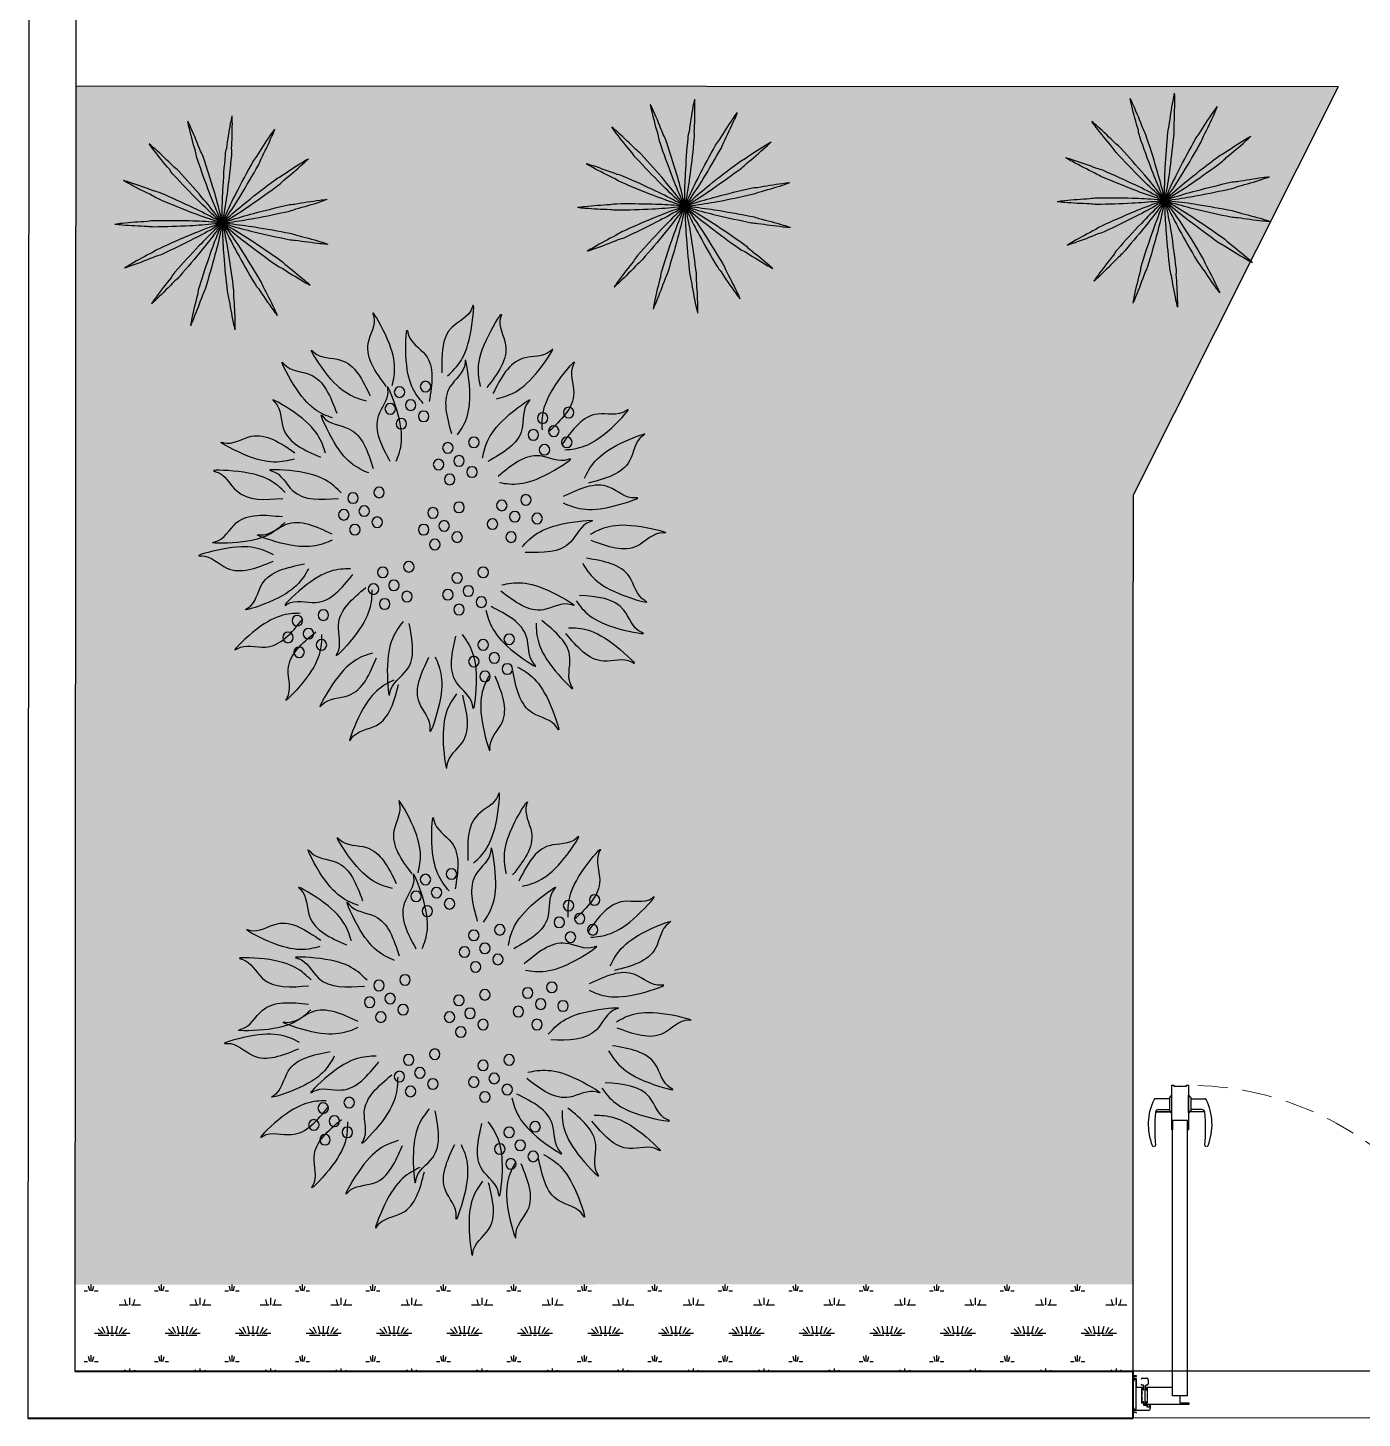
# Model space of a CAD drawing. Header units: centimetres. Extents: x -48696 to 156237, y -5617 to 29024.
# Drawn here: x -13903.3 to -13619.2, y 13969.9 to 14265.9 of the extents above; entities that cross this region are included whole.
import ezdxf

# ---------------------------------------------------------------- set-up
doc = ezdxf.new("R2010")
doc.units = ezdxf.units.CM
doc.linetypes.add('HIDDEN', pattern=[9.525, 6.35, -3.175])
for name, color, linetype, lineweight in [('Hachura', 1, 'Continuous', 9), ('Parede Corte', 4, 'Continuous', 40), ('Portas - Janelas', 2, 'Continuous', 20), ('Projeção Portas', 55, 'HIDDEN', 5)]:
    doc.layers.add(name, color=color, linetype=linetype, lineweight=lineweight)
for name, color, linetype in [('MOLHO', 114, 'Continuous'), ('paisajismo', 7, 'Continuous'), ('PN010', 1, 'Continuous')]:
    doc.layers.add(name, color=color, linetype=linetype)
pattern_1 = [(360, (2776.694, 2662.583), (15, 15), [2.25, -0.45, 0.6, -0.45, 2.25, -9]), (360, (2775.944, 2663.033), (15, 15), [1.5, -1.125, 2.25, -1.125, 1.5, -7.5]), (360, (2781.194, 2669.033), (15, 15), [1.875, -0.75, 1.875, -10.5]), (360, (2773.694, 2672.033), (15, 15), [0.75, -1.5, 0.75, -12]), (90, (2775.194, 2672.033), (-15, 15), [1.35, -13.65]), (90, (2779.694, 2663.033), (-15, 15), [1.5, -13.5]), (90, (2783.444, 2669.033), (-15, 15), [1.5, -13.5]), (45, (2781.644, 2662.883), (5e-15, 15), [1.5, -19.713203]), (135, (2777.744, 2662.883), (-15, 5e-15), [1.5, -19.713203]), (63.43495, (2781.194, 2662.958), (8e-10, 15), [1.5, -32.04102]), (75.963757, (2780.4442, 2663.033), (5e-10, 15), [1.5, -60.346584]), (75.963757, (2784.1942, 2669.033), (5e-10, 15), [1.2, -60.646584]), (75.963757, (2775.4942, 2672.033), (5e-10, 15), [1.05, -60.796584]), (104.036243, (2778.9442, 2663.033), (-5e-10, 15), [1.5, -60.346584]), (104.036243, (2782.6942, 2669.033), (-5e-10, 15), [1.2, -60.646584]), (104.036243, (2774.8942, 2672.033), (-5e-10, 15), [1.05, -60.796584]), (116.56505, (2778.194, 2662.958), (-6e-09, 15), [1.5, -32.041002])]

# ---------------------------------------------------------------- blocks, each defined once
blk = doc.blocks.new('A$C375069E9')
at = {"layer": 'paisajismo', "color": 221}
for centre in [(1.2952, 2.0596), (1.4357, 2.0295), (1.3755, 1.9593), (1.4859, 1.9393), (0.5225, 1.9192), (0.663, 1.8891), (1.3053, 1.8991), (1.4257, 1.859), (0.6028, 1.8189), (0.7132, 1.7988), (0.5326, 1.7587), (0.653, 1.7186), (1.0343, 1.7587), (1.1748, 1.7286), (1.1146, 1.6584), (1.225, 1.6384), (1.0443, 1.5983), (1.1648, 1.5581), (1.5461, 1.4879), (0.7533, 1.4478), (0.8838, 1.4177), (1.1146, 1.4077), (1.6866, 1.4578), (0.6931, 1.3475), (0.8136, 1.3575), (1.2551, 1.3776), (1.5561, 1.3275), (1.6264, 1.3876), (1.7367, 1.3676), (0.934, 1.3174), (1.1949, 1.3074), (1.3053, 1.2873), (1.6765, 1.2873), (0.8336, 1.2472), (1.1246, 1.2472), (1.245, 1.2071), (0.9841, 1.0567), (1.1246, 1.0266), (1.3855, 1.0868), (1.526, 1.0567), (1.0644, 0.9564), (1.4658, 0.9865), (1.5762, 0.9664), (0.9942, 0.8962), (1.1748, 0.9363), (1.3956, 0.9263), (1.516, 0.8862), (1.1146, 0.8561), (1.8471, 0.826), (1.9274, 0.7257), (1.9876, 0.7959), (0.8437, 0.6956), (0.9841, 0.6655), (1.8572, 0.6655), (2.0378, 0.7056), (0.9239, 0.5953), (1.0343, 0.5753), (1.9776, 0.6254), (0.8537, 0.5351), (0.9741, 0.495)]:
    blk.add_circle(centre, 0.0284, dxfattribs=at)
at = {"layer": 'paisajismo', "color": 124}
for points in [[(0.9985, 2.0604), (0.956, 2.334), (0.8875, 2.4403), (0.8893, 2.4353), (0.863, 2.2845), (0.9648, 2.0544)], [(1.1759, 2.1183), (1.0489, 2.3643), (1.0415, 2.4905), (1.0431, 2.4855), (1.1532, 2.3792), (1.2067, 2.1333)], [(1.4751, 2.0653), (1.5119, 2.3397), (1.5782, 2.4473), (1.5766, 2.4423), (1.6059, 2.2921), (1.5088, 2.0599)], [(1.3076, 1.9687), (1.4009, 2.2293), (1.3914, 2.3554), (1.3905, 2.3502), (1.2955, 2.2302), (1.2751, 1.9794)], [(0.9116, 1.9938), (0.6826, 2.1493), (0.6159, 2.2567), (0.6197, 2.253), (0.7671, 2.2122), (0.9315, 2.0216)], [(1.6139, 1.9815), (1.8397, 2.1416), (1.9041, 2.2504), (1.9004, 2.2466), (1.7538, 2.2027), (1.5934, 2.0088)], [(0.6643, 1.8258), (0.579, 2.0892), (0.4946, 2.1832), (0.497, 2.1786), (0.4951, 2.0256), (0.6321, 1.8145)], [(1.1222, 1.799), (1.0585, 2.0684), (1.082, 2.1926), (1.0822, 2.1874), (1.1633, 2.0576), (1.1556, 1.806)], [(1.7977, 1.8901), (2.0078, 2.0704), (2.062, 2.1846), (2.0586, 2.1805), (1.9167, 2.1233), (1.7748, 1.9155)], [(1.453, 1.6567), (1.4506, 1.9336), (1.501, 2.0494), (1.5001, 2.0443), (1.5504, 1.8997), (1.4871, 1.6561)], [(0.5428, 1.7185), (0.292, 1.8357), (0.2091, 1.9312), (0.2134, 1.9281), (0.3655, 1.9112), (0.558, 1.7491)], [(0.9876, 1.6746), (0.8413, 1.9097), (0.7366, 1.9806), (0.7402, 1.9767), (0.7751, 1.8277), (0.959, 1.6559)], [(1.8356, 1.6993), (2.0035, 1.9195), (2.1144, 1.9801), (2.1105, 1.9766), (2.0616, 1.8316), (1.8623, 1.6779)], [(1.6022, 1.5933), (1.8031, 1.7838), (1.8515, 1.9006), (1.8484, 1.8964), (1.7095, 1.8322), (1.5781, 1.6175)], [(0.4376, 1.5643), (0.2369, 1.7551), (0.1178, 1.7974), (0.1222, 1.7945), (0.1935, 1.6591), (0.4147, 1.5389)], [(2.005, 1.668), (2.2805, 1.6954), (2.3903, 1.7579), (2.3853, 1.7565), (2.2362, 1.791), (2.0008, 1.702)], [(0.8955, 1.5412), (0.6238, 1.5944), (0.5204, 1.6671), (0.5253, 1.6652), (0.677, 1.6854), (0.9029, 1.5745)], [(1.7511, 1.4865), (2.0022, 1.603), (2.1286, 1.6049), (2.1235, 1.6036), (2.0126, 1.4981), (1.7647, 1.4551)], [(2.053, 1.4877), (2.3056, 1.601), (2.432, 1.6014), (2.4269, 1.6001), (2.3147, 1.496), (2.0662, 1.4562)], [(0.5526, 1.432), (0.2762, 1.4153), (0.1579, 1.4597), (0.1631, 1.4591), (0.3049, 1.5167), (0.5514, 1.4662)], [(2.0549, 1.3255), (2.31, 1.2181), (2.4364, 1.2206), (2.4313, 1.2218), (2.3167, 1.3232), (2.0674, 1.3574)], [(0.4049, 1.2623), (0.1311, 1.3036), (0.0093, 1.27), (0.0145, 1.2702), (0.1505, 1.2), (0.4006, 1.2283)], [(0.7733, 1.1946), (0.5283, 1.3236), (0.4022, 1.3319), (0.4072, 1.3303), (0.5126, 1.2194), (0.7581, 1.164)], [(1.7999, 1.2306), (2.0763, 1.2148), (2.1945, 1.2595), (2.1893, 1.2589), (2.0474, 1.3161), (1.801, 1.2648)], [(2.1153, 1.1507), (2.3903, 1.1827), (2.511, 1.145), (2.5057, 1.1453), (2.3674, 1.0798), (2.1184, 1.1166)], [(0.4466, 1.1056), (0.2297, 0.9335), (0.1073, 0.902), (0.1119, 0.9045), (0.195, 1.033), (0.426, 1.1329)], [(1.7009, 1.0764), (1.9578, 0.9733), (2.0458, 0.8826), (2.0414, 0.8854), (1.8886, 0.8939), (1.6874, 1.045)], [(1.9278, 1.0757), (2.1387, 0.8964), (2.26, 0.8608), (2.2555, 0.8634), (2.1768, 0.9947), (1.9493, 1.1023)], [(0.8831, 0.9893), (0.6093, 0.9482), (0.5028, 0.8803), (0.5077, 0.882), (0.6584, 0.855), (0.8891, 0.9556)], [(1.5855, 0.9625), (1.6853, 0.7042), (1.7748, 0.6151), (1.7721, 0.6195), (1.7656, 0.7724), (1.6171, 0.9756)], [(0.4829, 0.9036), (0.2511, 0.7522), (0.1263, 0.7321), (0.1312, 0.7341), (0.2258, 0.8545), (0.465, 0.9326)], [(0.9691, 0.8518), (0.8125, 0.6235), (0.7048, 0.5574), (0.7084, 0.5612), (0.7501, 0.7084), (0.9415, 0.8719)], [(1.9718, 0.8357), (2.2288, 0.7326), (2.3168, 0.6419), (2.3123, 0.6447), (2.1595, 0.6532), (1.9583, 0.8043)], [(0.5244, 0.7579), (0.266, 0.6582), (0.1768, 0.5687), (0.1813, 0.5714), (0.3342, 0.5779), (0.5375, 0.7263)], [(0.6984, 0.7828), (0.5952, 0.5259), (0.5044, 0.438), (0.5072, 0.4424), (0.5158, 0.5952), (0.667, 0.7964)], [(1.4162, 0.7913), (1.5015, 0.5279), (1.4882, 0.4022), (1.4875, 0.4074), (1.3961, 0.5302), (1.3834, 0.7816)], [(1.098, 0.7216), (1.0223, 0.4552), (1.0402, 0.3301), (1.0407, 0.3354), (1.1275, 0.4614), (1.1311, 0.713)], [(1.8564, 0.7218), (1.9562, 0.4635), (2.0458, 0.3744), (2.043, 0.3788), (2.0365, 0.5317), (1.888, 0.7349)], [(1.2435, 0.6004), (1.2264, 0.3241), (1.2705, 0.2057), (1.2699, 0.2109), (1.3278, 0.3525), (1.2777, 0.5991)], [(1.5822, 0.6213), (1.7992, 0.4494), (1.8578, 0.3374), (1.8543, 0.3414), (1.7103, 0.3929), (1.5603, 0.595)], [(0.798, 0.5459), (0.6185, 0.335), (0.5829, 0.2138), (0.5855, 0.2183), (0.7168, 0.297), (0.8245, 0.5244)], [(0.9531, 0.4988), (0.985, 0.2238), (0.9472, 0.1031), (0.9476, 0.1084), (0.8822, 0.2468), (0.9191, 0.4957)], [(1.4662, 0.4752), (1.6566, 0.2742), (1.6987, 0.1551), (1.6959, 0.1595), (1.5606, 0.231), (1.4408, 0.4523)], [(1.1281, 0.4014), (1.1995, 0.1339), (1.1796, 0.009), (1.1792, 0.0143), (1.0944, 0.1417), (1.0948, 0.3934)]]:
    blk.add_spline(points, degree=3, dxfattribs=at)
blk = doc.blocks.new('MOLHO2')
for points in [[(-0.063, 0.4538, -0.04965), (-0.0626, 0.4993, -0.013329), (-0.0673, 0.6684, -0.009979), (-0.0663, 0.7192, -0.607526)], [(-0.0211, 0.4577, 0.04965), (-0.0297, 0.5023, 0.013329), (-0.0561, 0.6694, 0.009979), (-0.0663, 0.7192, 0.607526)], [(0.1271, 0.4402, -0.04965), (0.1458, 0.4816, -0.013329), (0.2104, 0.638, -0.009979), (0.232, 0.684, -0.607526)], [(0.1669, 0.4267, 0.04965), (0.1772, 0.4709, 0.013329), (0.2211, 0.6344, 0.009979), (0.232, 0.684, 0.607526)], [(-0.2054, 0.4096, 0.04965), (-0.2314, 0.4468, 0.013329), (-0.3235, 0.5888, 0.009979), (-0.3531, 0.6301, 0.607526)], [(-0.2421, 0.389, -0.04965), (-0.2603, 0.4306, -0.013329), (-0.3333, 0.5833, -0.009979), (-0.3531, 0.6301, -0.607526)], [(0.2951, 0.3505, -0.04965), (0.3291, 0.3806, -0.013329), (0.4517, 0.4973, -0.009979), (0.4901, 0.5305, -0.607526)], [(0.3261, 0.3219, 0.04965), (0.3534, 0.3582, 0.013329), (0.46, 0.4896, 0.009979), (0.4901, 0.5305, 0.607526)], [(-0.3542, 0.2906, 0.04965), (-0.3931, 0.314, 0.013329), (-0.535, 0.4063, 0.009979), (-0.5789, 0.432, 0.607526)], [(-0.3794, 0.2569, -0.04965), (-0.4129, 0.2875, -0.013329), (-0.5417, 0.3973, -0.009979), (-0.5789, 0.432, -0.607526)], [(0, 0, -0.009979), (-0.0296, 0.0413, -0.013329), (-0.1217, 0.1833, -0.009462), (-0.2421, 0.389, -0.009462)], [(0, 0, 0.009979), (-0.0198, 0.0468, 0.013329), (-0.0928, 0.1995, 0.009462), (-0.2054, 0.4096, 0.009462)], [(0, 0, -0.009979), (-0.0103, 0.0498, -0.013329), (-0.0366, 0.2169, -0.009462), (-0.063, 0.4538, -0.009462)], [(0, 0, 0.009979), (0.001, 0.0508, 0.013329), (-0.0037, 0.22, 0.009462), (-0.0211, 0.4577, 0.009462)], [(0, 0, -0.009979), (0.0109, 0.0497, -0.013329), (0.0548, 0.2131, -0.009462), (0.1271, 0.4402, -0.009462)], [(0, 0, 0.009979), (0.0216, 0.046, 0.013329), (0.0861, 0.2025, 0.009462), (0.1669, 0.4267, 0.009462)], [(0, 0, 0.009979), (-0.0371, 0.0347, 0.013329), (-0.1659, 0.1445, 0.009462), (-0.3542, 0.2906, 0.009462)], [(0, 0, -0.009979), (0.0301, 0.0409, -0.013329), (0.1367, 0.1724, -0.009462), (0.2951, 0.3505, -0.009462)], [(0, 0, 0.009979), (0.0384, 0.0333, 0.013329), (0.161, 0.1499, 0.009462), (0.3261, 0.3219, 0.009462)], [(0.4122, 0.2001, -0.04965), (0.4555, 0.2139, -0.013329), (0.6149, 0.2705, -0.009979), (0.6635, 0.2853, -0.607526)], [(0.4288, 0.1615, 0.04965), (0.4685, 0.1835, 0.013329), (0.6194, 0.2602, 0.009979), (0.6635, 0.2853, 0.607526)], [(0, 0, -0.009979), (-0.0439, 0.0257, -0.013329), (-0.1857, 0.118, -0.009462), (-0.3794, 0.2569, -0.009462)], [(0, 0, -0.009979), (0.0442, 0.0251, -0.013329), (0.195, 0.1019, -0.009462), (0.4122, 0.2001, -0.009462)], [(-0.4511, 0.0803, -0.04965), (-0.4942, 0.0947, -0.013329), (-0.6565, 0.1426, -0.009979), (-0.7045, 0.1592, -0.607526)], [(-0.4418, 0.1214, 0.04965), (-0.4869, 0.127, 0.013329), (-0.654, 0.1536, 0.009979), (-0.7045, 0.1592, 0.607526)], [(0, 0, 0.009979), (-0.048, 0.0166, 0.013329), (-0.2103, 0.0645, 0.009462), (-0.4418, 0.1214, 0.009462)], [(0, 0, 0.009979), (0.0486, 0.0148, 0.013329), (0.2081, 0.0715, 0.009462), (0.4288, 0.1615, 0.009462)], [(0, 0, -0.009979), (-0.0505, 0.0056, -0.013329), (-0.2176, 0.0322, -0.009462), (-0.4511, 0.0803, -0.009462)], [(0, 0, -0.009979), (0.0506, 0.005, -0.013329), (0.2196, 0.0137, -0.009462), (0.4579, 0.0152, -0.009462)], [(0.4579, 0.0152, -0.04965), (0.5031, 0.0101, -0.013329), (0.6718, -0.003, -0.009979), (0.7222, -0.0092, -0.607526)], [(-0.453, -0.0688, 0.04965), (-0.4964, -0.082, 0.013329), (-0.6599, -0.1257, 0.009979), (-0.7084, -0.1411, 0.607526)], [(0, 0, 0.009979), (-0.0507, -0.0043, 0.013329), (-0.2184, -0.0266, 0.009462), (-0.453, -0.0688, 0.009462)], [(0, 0, -0.009979), (-0.0485, -0.0154, -0.013329), (-0.2119, -0.0591, -0.009462), (-0.4448, -0.1101, -0.009462)], [(0, 0, 0.009979), (-0.0445, -0.0246, 0.013329), (-0.1887, -0.1132, 0.009462), (-0.3859, -0.2471, 0.009462)], [(0, 0, -0.009979), (-0.038, -0.0338, -0.013329), (-0.1696, -0.1402, -0.009462), (-0.3615, -0.2815, -0.009462)], [(0, 0, 0.009979), (-0.0307, -0.0406, 0.013329), (-0.1263, -0.1801, 0.009462), (-0.252, -0.3827, 0.009462)], [(0, 0, -0.009979), (-0.021, -0.0463, -0.013329), (-0.0979, -0.197, -0.009462), (-0.2158, -0.4042, -0.009462)], [(0, 0, 0.009979), (-0.0115, -0.0495, 0.013329), (-0.0422, -0.2159, 0.009462), (-0.0746, -0.4521, 0.009462)], [(0, 0, -0.009979), (-0.0003, -0.0508, -0.013329), (-0.0093, -0.2198, -0.009462), (-0.0328, -0.457, -0.009462)], [(0, 0, -0.009979), (0.0376, -0.0343, -0.013329), (0.1571, -0.154, -0.009462), (0.3177, -0.3301, -0.009462)], [(0, 0, 0.009979), (0.0505, -0.0063, 0.013329), (0.2192, -0.0193, 0.009462), (0.4574, -0.0269, 0.009462)], [(0, 0, 0.009979), (0.0435, -0.0263, 0.013329), (0.1923, -0.1068, 0.009462), (0.4069, -0.2106, 0.009462)], [(0, 0, -0.009979), (0.0483, -0.016, -0.013329), (0.2062, -0.0768, -0.009462), (0.4245, -0.1724, -0.009462)], [(0, 0, 0.009979), (0.0291, -0.0417, 0.013329), (0.1323, -0.1758, 0.009462), (0.2861, -0.3579, 0.009462)], [(0, 0, 0.009979), (0.0096, -0.0499, 0.013329), (0.0493, -0.2144, 0.009462), (0.1158, -0.4433, 0.009462)], [(0, 0, -0.009979), (0.0204, -0.0466, -0.013329), (0.0809, -0.2046, -0.009462), (0.156, -0.4308, -0.009462)], [(0.4574, -0.0269, 0.04965), (0.5026, -0.023, 0.013329), (0.6716, -0.0142, 0.009979), (0.7222, -0.0092, 0.607526)], [(-0.4448, -0.1101, -0.04965), (-0.49, -0.1145, -0.013329), (-0.6577, -0.1368, -0.009979), (-0.7084, -0.1411, -0.607526)], [(0.4245, -0.1724, -0.04965), (0.4637, -0.1954, -0.013329), (0.6125, -0.2759, -0.009979), (0.656, -0.3022, -0.607526)], [(-0.3859, -0.2471, 0.04965), (-0.4202, -0.2769, 0.013329), (-0.5517, -0.3833, 0.009979), (-0.5897, -0.417, 0.607526)], [(0.4069, -0.2106, 0.04965), (0.4498, -0.2254, 0.013329), (0.6078, -0.2862, 0.009979), (0.656, -0.3022, 0.607526)], [(-0.3615, -0.2815, -0.04965), (-0.401, -0.3039, -0.013329), (-0.5452, -0.3925, -0.009979), (-0.5897, -0.417, -0.607526)], [(0.2861, -0.3579, 0.04965), (0.3193, -0.3889, 0.013329), (0.4388, -0.5086, 0.009979), (0.4764, -0.5429, 0.607526)], [(0.3177, -0.3301, -0.04965), (0.3441, -0.3671, -0.013329), (0.4473, -0.5012, -0.009979), (0.4764, -0.5429, -0.607526)], [(-0.252, -0.3827, 0.04965), (-0.2712, -0.4238, 0.013329), (-0.3481, -0.5745, 0.009979), (-0.3691, -0.6209, 0.607526)], [(-0.2158, -0.4042, -0.04965), (-0.2428, -0.4407, -0.013329), (-0.3384, -0.5803, -0.009979), (-0.3691, -0.6209, -0.607526)], [(-0.0746, -0.4521, 0.04965), (-0.0754, -0.4975, 0.013329), (-0.0844, -0.6665, 0.009979), (-0.0847, -0.7173, 0.607526)], [(-0.0328, -0.457, -0.04965), (-0.0425, -0.5014, -0.013329), (-0.0732, -0.6678, -0.009979), (-0.0847, -0.7173, -0.607526)], [(0.1158, -0.4433, 0.04965), (0.1335, -0.4851, 0.013329), (0.194, -0.6432, 0.009979), (0.2144, -0.6897, 0.607526)], [(0.156, -0.4308, -0.04965), (0.1651, -0.4753, -0.013329), (0.2048, -0.6398, -0.009979), (0.2144, -0.6897, -0.607526)]]:
    blk.add_lwpolyline(points, format="xyb")
blk = doc.blocks.new('VEG3')
at = {"layer": 'MOLHO', "xscale": 0.6290189251151159, "yscale": 0.6290189251151159, "zscale": 0.6290189251151159}
blk.add_blockref('MOLHO2', (-0.121, 0.0672), dxfattribs=at)

msp = doc.modelspace()

# ---------------------------------------------------------------- hatches: boundary and pattern name
h = msp.add_hatch()
h.set_pattern_fill('GRASS2', color=74, scale=15, pattern_type=2)
h.set_pattern_definition(pattern_1)
edge = h.paths.add_edge_path()
edge.add_line((-13624.33637, 14253.33856), (-13893.07384, 14253.4953))
edge.add_line((-13893.07384, 14253.4953), (-13893.22265, 13998.36256))
edge.add_line((-13893.22265, 13998.36256), (-13667.96424, 13998.44093))
edge.add_line((-13667.96424, 13998.44093), (-13667.96424, 14166.41672))
edge.add_line((-13667.96424, 14166.41672), (-13624.3333, 14253.33856))
h = msp.add_hatch()
h.set_pattern_fill('GRASS2', color=74, scale=15, pattern_type=2)
h.set_pattern_definition(pattern_1)
h.paths.add_polyline_path([(-13667.99878, 13980.01213), (-13893.22136, 13980.01213), (-13893.22136, 14000.57062), (-13667.99878, 14000.57062)])

# ---------------------------------------------------------------- linework, layer by layer
at = {"color": 4}
for p, q in [((-13903.04476, 14303.36115), (-13903.23922, 13969.94742)), ((-13893.04476, 14303.35531), (-13893.2334, 13979.93377))]:
    msp.add_line(p, q, dxfattribs=at)
for p, q in [((-13893.07384, 14253.4953), (-13624.33637, 14253.33856)), ((-13624.36549, 14253.27442), (-13667.96417, 14166.41672)), ((-13667.96417, 14166.41672), (-13667.99878, 14147.98793)), ((-13667.99878, 13980.01213), (-13667.99878, 14147.98793))]:
    msp.add_line(p, q)
at = {"color": 1}
for p, q in [((-13660.22464, 14038.19115), (-13660.22464, 14035.64115)), ((-13660.11464, 14038.29115), (-13660.12464, 14038.29115)), ((-13659.72464, 14031.33115), (-13659.72464, 14040.79115)), ((-13659.72464, 14040.79115), (-13659.33178, 14040.79115)), ((-13659.72464, 14034.98115), (-13659.72464, 14038.60115)), ((-13659.33178, 14040.79115), (-13659.33178, 14040.59115)), ((-13659.33178, 14040.59115), (-13658.96464, 14040.59115)), ((-13658.96464, 14040.59115), (-13658.93464, 14040.56115)), ((-13658.93464, 14040.56115), (-13658.90464, 14040.59115)), ((-13658.90464, 14040.59115), (-13658.87464, 14040.56115)), ((-13658.87464, 14040.56115), (-13658.84464, 14040.59115)), ((-13658.84464, 14040.59115), (-13658.81464, 14040.56115)), ((-13658.81464, 14040.56115), (-13658.78464, 14040.59115)), ((-13658.78464, 14040.59115), (-13658.75464, 14040.56115)), ((-13658.75464, 14040.56115), (-13658.72464, 14040.59115)), ((-13658.72464, 14040.59115), (-13658.69464, 14040.56115)), ((-13658.69464, 14040.56115), (-13658.66464, 14040.59115)), ((-13658.66464, 14040.59115), (-13658.63464, 14040.56115)), ((-13658.63464, 14040.56115), (-13658.60464, 14040.59115)), ((-13658.60464, 14040.59115), (-13658.57464, 14040.56115)), ((-13658.57464, 14040.56115), (-13658.54464, 14040.59115)), ((-13658.54464, 14040.59115), (-13658.51464, 14040.56115)), ((-13658.51464, 14040.56115), (-13658.48464, 14040.59115)), ((-13658.48464, 14040.59115), (-13658.45464, 14040.56115)), ((-13658.45464, 14040.56115), (-13658.42464, 14040.59115)), ((-13658.42464, 14040.59115), (-13658.39464, 14040.56115)), ((-13658.39464, 14040.56115), (-13658.36464, 14040.59115)), ((-13658.36464, 14040.59115), (-13658.33464, 14040.56115)), ((-13658.33464, 14040.56115), (-13658.30464, 14040.59115)), ((-13658.30464, 14040.59115), (-13658.27464, 14040.56115)), ((-13658.27464, 14040.56115), (-13658.24464, 14040.59115)), ((-13658.24464, 14040.59115), (-13657.70464, 14040.59115)), ((-13657.70464, 14040.59115), (-13657.67464, 14040.56115)), ((-13657.67464, 14040.56115), (-13657.64464, 14040.59115)), ((-13657.64464, 14040.59115), (-13657.61464, 14040.56115)), ((-13657.61464, 14040.56115), (-13657.58464, 14040.59115)), ((-13657.58464, 14040.59115), (-13657.55464, 14040.56115)), ((-13657.55464, 14040.56115), (-13657.52464, 14040.59115)), ((-13657.52464, 14040.59115), (-13657.49464, 14040.56115)), ((-13657.49464, 14040.56115), (-13657.46464, 14040.59115)), ((-13657.46464, 14040.59115), (-13657.43464, 14040.56115)), ((-13657.43464, 14040.56115), (-13657.40464, 14040.59115)), ((-13657.40464, 14040.59115), (-13657.37464, 14040.56115)), ((-13657.37464, 14040.56115), (-13657.34464, 14040.59115)), ((-13657.34464, 14040.59115), (-13657.31464, 14040.56115)), ((-13657.31464, 14040.56115), (-13657.28464, 14040.59115)), ((-13657.28464, 14040.59115), (-13657.25464, 14040.56115)), ((-13657.25464, 14040.56115), (-13657.22464, 14040.59115)), ((-13657.22464, 14040.59115), (-13657.19464, 14040.56115)), ((-13657.19464, 14040.56115), (-13657.16464, 14040.59115)), ((-13657.16464, 14040.59115), (-13657.13464, 14040.56115)), ((-13657.13464, 14040.56115), (-13657.10464, 14040.59115)), ((-13657.10464, 14040.59115), (-13657.07464, 14040.56115)), ((-13657.07464, 14040.56115), (-13657.04464, 14040.59115)), ((-13657.04464, 14040.59115), (-13657.01464, 14040.56115)), ((-13657.01464, 14040.56115), (-13656.98464, 14040.59115)), ((-13656.98464, 14040.59115), (-13656.6175, 14040.59115)), ((-13656.6175, 14040.59115), (-13656.6175, 14040.79115)), ((-13656.6175, 14040.79115), (-13656.22464, 14040.79115)), ((-13656.22464, 14040.79115), (-13656.22464, 14031.33115)), ((-13656.22464, 14034.98115), (-13656.22464, 14038.60115)), ((-13655.72464, 14038.19115), (-13655.72464, 14035.64115)), ((-13660.22464, 14037.94115), (-13663.29239, 14037.94115)), ((-13662.55958, 14035.64115), (-13660.22464, 14035.64115)), ((-13660.22464, 14035.64115), (-13660.22464, 14035.39115)), ((-13660.12464, 14035.29115), (-13660.11464, 14035.29115)), ((-13655.72464, 14037.94115), (-13652.65688, 14037.94115)), ((-13653.38969, 14035.64115), (-13655.72464, 14035.64115)), ((-13655.72464, 14035.64115), (-13655.72464, 14035.39115)), ((-13656.37464, 14033.28115), (-13659.57464, 14033.28115)), ((-13659.57464, 14033.28115), (-13659.57464, 14031.33115)), ((-13659.5661, 13974.71136), (-13659.5661, 14033.28115)), ((-13656.38464, 13974.71136), (-13656.38464, 14033.28115)), ((-13656.37464, 14031.33115), (-13656.37464, 14033.28115)), ((-13659.57464, 14031.33115), (-13659.72464, 14031.33115)), ((-13656.22464, 14031.33115), (-13656.37464, 14031.33115)), ((-13668.00464, 13978.99136), (-13668.00464, 13977.76136)), ((-13667.30464, 13978.99136), (-13668.00464, 13978.99136)), ((-13667.95464, 13977.71136), (-13667.90464, 13977.71136)), ((-13667.90464, 13977.71136), (-13667.90464, 13977.71136)), ((-13667.85464, 13978.79136), (-13667.85464, 13978.79136)), ((-13667.85464, 13978.39136), (-13667.85464, 13978.79136)), ((-13667.85464, 13978.39136), (-13667.85464, 13978.39136)), ((-13667.85464, 13977.76136), (-13667.85464, 13978.19136)), ((-13667.85464, 13978.19136), (-13667.45464, 13978.19136)), ((-13667.85464, 13977.76136), (-13667.85464, 13977.76136)), ((-13667.80464, 13978.84136), (-13667.80464, 13978.84136)), ((-13667.80464, 13978.84136), (-13667.39124, 13978.84136)), ((-13667.39124, 13978.34136), (-13667.80464, 13978.34136)), ((-13667.80464, 13978.34136), (-13667.80464, 13978.34136)), ((-13667.45464, 13978.19136), (-13667.45464, 13978.19136)), ((-13667.40464, 13978.14136), (-13667.40464, 13978.14136)), ((-13667.40464, 13978.14136), (-13667.40464, 13971.79136)), ((-13667.39124, 13978.84136), (-13667.34124, 13978.79136)), ((-13667.34124, 13978.39136), (-13667.39124, 13978.34136)), ((-13667.34124, 13978.79136), (-13667.25464, 13978.84136)), ((-13667.25464, 13978.34136), (-13667.34124, 13978.39136)), ((-13667.25464, 13978.84136), (-13667.25464, 13978.94136)), ((-13667.25464, 13978.94136), (-13667.25464, 13978.94136)), ((-13667.25464, 13976.46136), (-13667.25464, 13978.34136)), ((-13665.70464, 13976.46136), (-13667.25464, 13976.46136)), ((-13666.11464, 13975.70136), (-13666.11464, 13976.31136)), ((-13666.11464, 13976.31136), (-13665.87464, 13976.31136)), ((-13666.08964, 13975.68965, 19), (-13666.08964, 13976.23965, 19)), ((-13666.03964, 13976.28965, 19), (-13665.92964, 13976.28965, 19)), ((-13665.99464, 13978.48765, 19), (-13665.09464, 13978.48765, 19)), ((-13665.87964, 13976.98765, 19), (-13665.99464, 13976.98765, 19)), ((-13665.87964, 13976.23965, 19), (-13665.87964, 13976.01465, 19)), ((-13665.87464, 13976.31136), (-13665.87464, 13976.04136)), ((-13665.87464, 13976.04136), (-13665.87464, 13976.04136)), ((-13665.82732, 13976.01686), (-13665.70464, 13976.106)), ((-13665.80168, 13975.9732, 19), (-13665.67964, 13976.05552, 19)), ((-13665.70464, 13976.106), (-13665.70464, 13976.46136)), ((-13665.67964, 13976.05552, 19), (-13665.67964, 13976.78765, 19)), ((-13665.40964, 13976.78765, 19), (-13665.40964, 13975.96465, 19)), ((-13665.38464, 13976.46136), (-13665.38464, 13976.0685)), ((-13659.5661, 13976.46136), (-13665.38464, 13976.46136)), ((-13665.38464, 13976.0685), (-13665.2926, 13976.01991)), ((-13665.21464, 13976.06136), (-13665.21464, 13976.31136)), ((-13665.21464, 13976.31136), (-13664.97464, 13976.31136)), ((-13665.09464, 13976.98765, 19), (-13665.20964, 13976.98765, 19)), ((-13664.97464, 13976.31136), (-13664.97464, 13975.70136)), ((-13664.79464, 13978.18765, 19), (-13664.79464, 13977.28765, 19)), ((-13666.14464, 13975.67136), (-13666.11464, 13975.70136)), ((-13666.11464, 13975.64136), (-13666.14464, 13975.67136)), ((-13666.14464, 13975.61136), (-13666.11464, 13975.64136)), ((-13666.11464, 13975.58136), (-13666.14464, 13975.61136)), ((-13666.14464, 13975.55136), (-13666.11464, 13975.58136)), ((-13666.11464, 13975.52136), (-13666.14464, 13975.55136)), ((-13666.14464, 13975.49136), (-13666.11464, 13975.52136)), ((-13666.11464, 13975.46136), (-13666.14464, 13975.49136)), ((-13666.14464, 13975.43136), (-13666.11464, 13975.46136)), ((-13666.11464, 13975.40136), (-13666.14464, 13975.43136)), ((-13666.14464, 13975.37136), (-13666.11464, 13975.40136)), ((-13666.11464, 13975.34136), (-13666.14464, 13975.37136)), ((-13666.14464, 13975.31136), (-13666.11464, 13975.34136)), ((-13666.11464, 13975.28136), (-13666.14464, 13975.31136)), ((-13666.14464, 13975.25136), (-13666.11464, 13975.28136)), ((-13666.11464, 13975.22136), (-13666.14464, 13975.25136)), ((-13666.14464, 13975.19136), (-13666.11464, 13975.22136)), ((-13666.11464, 13975.16136), (-13666.14464, 13975.19136)), ((-13666.14464, 13975.13136), (-13666.11464, 13975.16136)), ((-13666.11464, 13975.10136), (-13666.14464, 13975.13136)), ((-13666.14464, 13975.07136), (-13666.11464, 13975.10136)), ((-13666.11464, 13975.04136), (-13666.14464, 13975.07136)), ((-13666.14464, 13975.01136), (-13666.11464, 13975.04136)), ((-13666.11464, 13974.98136), (-13666.14464, 13975.01136)), ((-13666.14464, 13974.71136), (-13666.11464, 13974.74136)), ((-13666.11464, 13974.68136), (-13666.14464, 13974.71136)), ((-13666.14464, 13974.41136), (-13666.11464, 13974.44136)), ((-13666.11464, 13974.38136), (-13666.14464, 13974.41136)), ((-13666.14464, 13974.35136), (-13666.11464, 13974.38136)), ((-13666.11464, 13974.32136), (-13666.14464, 13974.35136)), ((-13666.14464, 13974.29136), (-13666.11464, 13974.32136)), ((-13666.11464, 13974.26136), (-13666.14464, 13974.29136)), ((-13666.14464, 13974.23136), (-13666.11464, 13974.26136)), ((-13666.11464, 13974.20136), (-13666.14464, 13974.23136)), ((-13666.14464, 13974.17136), (-13666.11464, 13974.20136)), ((-13666.11464, 13974.14136), (-13666.14464, 13974.17136)), ((-13666.14464, 13974.11136), (-13666.11464, 13974.14136)), ((-13666.11464, 13974.08136), (-13666.14464, 13974.11136)), ((-13666.14464, 13974.05136), (-13666.11464, 13974.08136)), ((-13666.11464, 13974.02136), (-13666.14464, 13974.05136)), ((-13666.14464, 13973.99136), (-13666.11464, 13974.02136)), ((-13666.11464, 13973.96136), (-13666.14464, 13973.99136)), ((-13666.14464, 13973.93136), (-13666.11464, 13973.96136)), ((-13666.11464, 13973.90136), (-13666.14464, 13973.93136)), ((-13666.14464, 13973.87136), (-13666.11464, 13973.90136)), ((-13666.11464, 13973.84136), (-13666.14464, 13973.87136)), ((-13666.14464, 13973.81136), (-13666.11464, 13973.84136)), ((-13666.11464, 13973.78136), (-13666.14464, 13973.81136)), ((-13666.14464, 13973.75136), (-13666.11464, 13973.78136)), ((-13666.11464, 13973.72136), (-13666.14464, 13973.75136)), ((-13666.11464, 13974.74136), (-13666.11464, 13974.98136)), ((-13666.11464, 13974.44136), (-13666.11464, 13974.68136)), ((-13666.11464, 13973.11136), (-13666.11464, 13973.72136)), ((-13665.87464, 13973.11136), (-13666.11464, 13973.11136)), ((-13666.03964, 13975.63965, 19), (-13666.08964, 13975.68965, 19)), ((-13666.08964, 13973.73965, 19), (-13666.03964, 13973.78965, 19)), ((-13666.08964, 13973.18965, 19), (-13666.08964, 13973.73965, 19)), ((-13666.03964, 13975.31465, 19), (-13666.03964, 13975.63965, 19)), ((-13665.98964, 13975.26465, 19), (-13666.03964, 13975.31465, 19)), ((-13666.03964, 13975.21465, 19), (-13665.98964, 13975.26465, 19)), ((-13666.03964, 13974.85394, 19), (-13666.03964, 13975.21465, 19)), ((-13666.03964, 13974.21465, 19), (-13666.03964, 13974.56878, 19)), ((-13665.98964, 13974.16465, 19), (-13666.03964, 13974.21465, 19)), ((-13666.03964, 13974.11465, 19), (-13665.98964, 13974.16465, 19)), ((-13666.03964, 13973.78965, 19), (-13666.03964, 13974.11465, 19)), ((-13665.92964, 13973.13965, 19), (-13666.03964, 13973.13965, 19)), ((-13665.87964, 13973.41465, 19), (-13665.87964, 13973.18965, 19)), ((-13665.87464, 13973.38136), (-13665.87464, 13973.38136)), ((-13665.87464, 13973.38136), (-13665.87464, 13973.11136)), ((-13665.82786, 13973.40623), (-13665.82787, 13973.40624)), ((-13665.70464, 13973.32312), (-13665.82786, 13973.40623)), ((-13665.82733, 13976.01687), (-13665.82732, 13976.01686)), ((-13665.67964, 13973.37379, 19), (-13665.80168, 13973.4561, 19)), ((-13665.70464, 13972.66136), (-13665.70464, 13973.32312)), ((-13665.67964, 13973.06465, 19), (-13665.67964, 13973.37379, 19)), ((-13665.40964, 13973.21394, 19), (-13665.59428, 13973.0293, 19)), ((-13665.40964, 13975.96465, 19), (-13665.45964, 13975.91465, 19)), ((-13665.45964, 13975.91465, 19), (-13665.45964, 13973.51465, 19)), ((-13665.45964, 13973.51465, 19), (-13665.40964, 13973.46465, 19)), ((-13665.40964, 13973.46465, 19), (-13665.40964, 13973.21394, 19)), ((-13665.2926, 13973.40281), (-13665.38464, 13973.35422)), ((-13665.38464, 13973.35422), (-13665.38464, 13972.96136)), ((-13665.21464, 13973.11136), (-13665.21464, 13973.36136)), ((-13664.97464, 13973.11136), (-13665.21464, 13973.11136)), ((-13664.97464, 13975.70136), (-13664.94464, 13975.67136)), ((-13664.94464, 13975.67136), (-13664.97464, 13975.64136)), ((-13664.97464, 13975.64136), (-13664.94464, 13975.61136)), ((-13664.94464, 13975.61136), (-13664.97464, 13975.58136)), ((-13664.97464, 13975.58136), (-13664.94464, 13975.55136)), ((-13664.94464, 13975.55136), (-13664.97464, 13975.52136)), ((-13664.97464, 13975.52136), (-13664.94464, 13975.49136)), ((-13664.94464, 13975.49136), (-13664.97464, 13975.46136)), ((-13664.97464, 13975.46136), (-13664.94464, 13975.43136)), ((-13664.94464, 13975.43136), (-13664.97464, 13975.40136)), ((-13664.97464, 13975.40136), (-13664.94464, 13975.37136)), ((-13664.94464, 13975.37136), (-13664.97464, 13975.34136)), ((-13664.97464, 13975.34136), (-13664.94464, 13975.31136)), ((-13664.94464, 13975.31136), (-13664.97464, 13975.28136)), ((-13664.97464, 13975.28136), (-13664.94464, 13975.25136)), ((-13664.94464, 13975.25136), (-13664.97464, 13975.22136)), ((-13664.97464, 13975.22136), (-13664.94464, 13975.19136)), ((-13664.94464, 13975.19136), (-13664.97464, 13975.16136)), ((-13664.97464, 13975.16136), (-13664.94464, 13975.13136)), ((-13664.94464, 13975.13136), (-13664.97464, 13975.10136)), ((-13664.97464, 13975.10136), (-13664.94464, 13975.07136)), ((-13664.94464, 13975.07136), (-13664.97464, 13975.04136)), ((-13664.97464, 13975.04136), (-13664.94464, 13975.01136)), ((-13664.94464, 13975.01136), (-13664.97464, 13974.98136)), ((-13664.97464, 13974.98136), (-13664.97464, 13974.74136)), ((-13664.97464, 13974.74136), (-13664.94464, 13974.71136)), ((-13664.94464, 13974.71136), (-13664.97464, 13974.68136)), ((-13664.97464, 13974.68136), (-13664.97464, 13974.44136)), ((-13664.97464, 13974.44136), (-13664.94464, 13974.41136)), ((-13664.94464, 13974.41136), (-13664.97464, 13974.38136)), ((-13664.97464, 13974.38136), (-13664.94464, 13974.35136)), ((-13664.94464, 13974.35136), (-13664.97464, 13974.32136)), ((-13664.97464, 13974.32136), (-13664.94464, 13974.29136)), ((-13664.94464, 13974.29136), (-13664.97464, 13974.26136)), ((-13664.97464, 13974.26136), (-13664.94464, 13974.23136)), ((-13664.94464, 13974.23136), (-13664.97464, 13974.20136)), ((-13664.97464, 13974.20136), (-13664.94464, 13974.17136)), ((-13664.94464, 13974.17136), (-13664.97464, 13974.14136)), ((-13664.97464, 13974.14136), (-13664.94464, 13974.11136)), ((-13664.94464, 13974.11136), (-13664.97464, 13974.08136)), ((-13664.97464, 13974.08136), (-13664.94464, 13974.05136)), ((-13664.94464, 13974.05136), (-13664.97464, 13974.02136)), ((-13664.97464, 13974.02136), (-13664.94464, 13973.99136)), ((-13664.94464, 13973.99136), (-13664.97464, 13973.96136)), ((-13664.97464, 13973.96136), (-13664.94464, 13973.93136)), ((-13664.94464, 13973.93136), (-13664.97464, 13973.90136)), ((-13664.97464, 13973.90136), (-13664.94464, 13973.87136)), ((-13664.94464, 13973.87136), (-13664.97464, 13973.84136)), ((-13664.97464, 13973.84136), (-13664.94464, 13973.81136)), ((-13664.94464, 13973.81136), (-13664.97464, 13973.78136)), ((-13664.97464, 13973.78136), (-13664.94464, 13973.75136)), ((-13664.94464, 13973.75136), (-13664.97464, 13973.72136)), ((-13664.97464, 13973.72136), (-13664.97464, 13973.11136)), ((-13656.37464, 13974.71136), (-13659.5661, 13974.71136)), ((-13657.97464, 13973.11136), (-13657.97464, 13974.71136)), ((-13656.02464, 13973.11136), (-13657.97464, 13973.11136)), ((-13656.02464, 13972.96136), (-13656.02464, 13973.11136)), ((-13668.00464, 13972.22136), (-13668.00464, 13970.99136)), ((-13667.90464, 13972.27136), (-13667.95464, 13972.27136)), ((-13667.90464, 13972.27136), (-13667.90464, 13972.27136)), ((-13667.85464, 13971.79136), (-13667.85464, 13972.22136)), ((-13667.85464, 13972.22136), (-13667.85464, 13972.22136)), ((-13667.40464, 13971.79136), (-13667.85464, 13971.79136)), ((-13667.85464, 13971.19136), (-13667.85464, 13971.59136)), ((-13667.85464, 13971.59136), (-13667.85464, 13971.59136)), ((-13667.85464, 13971.19136), (-13667.85464, 13971.19136)), ((-13667.80464, 13971.64136), (-13667.80464, 13971.64136)), ((-13667.80464, 13971.64136), (-13667.39124, 13971.64136)), ((-13667.39124, 13971.14136), (-13667.80464, 13971.14136)), ((-13667.80464, 13971.14136), (-13667.80464, 13971.14136)), ((-13667.39124, 13971.64136), (-13667.34124, 13971.59136)), ((-13667.34124, 13971.19136), (-13667.39124, 13971.14136)), ((-13667.34124, 13971.59136), (-13667.25464, 13971.64136)), ((-13667.25464, 13971.14136), (-13667.34124, 13971.19136)), ((-13667.25464, 13971.64136), (-13664.82464, 13971.64136)), ((-13667.25464, 13971.04136), (-13667.25464, 13971.14136)), ((-13664.92964, 13972.66136), (-13665.70464, 13972.66136)), ((-13665.38464, 13972.96136), (-13656.02464, 13972.96136)), ((-13665.00464, 13972.31136), (-13665.00464, 13972.56136)), ((-13665.00464, 13972.56136), (-13664.87964, 13972.56136)), ((-13664.45464, 13972.31136), (-13665.00464, 13972.31136)), ((-13664.92964, 13972.66136), (-13664.92964, 13972.66136)), ((-13664.87964, 13972.56136), (-13664.87964, 13972.61136)), ((-13664.87964, 13972.61136), (-13664.87964, 13972.61136)), ((-13664.82464, 13971.64136), (-13664.82464, 13971.64136)), ((-13664.57964, 13972.61136), (-13664.57964, 13972.61136)), ((-13664.57964, 13972.61136), (-13664.57964, 13972.56136)), ((-13664.57964, 13972.56136), (-13664.45464, 13972.56136)), ((-13664.30464, 13972.66136), (-13664.52964, 13972.66136)), ((-13664.52964, 13972.66136), (-13664.52964, 13972.66136)), ((-13664.45464, 13972.56136), (-13664.45464, 13972.31136)), ((-13664.30464, 13972.16136), (-13664.30464, 13972.66136)), ((-13664.30464, 13972.16136), (-13664.30464, 13972.16136))]:
    msp.add_line(p, q, dxfattribs=at)
msp.add_lwpolyline([(-13663.1887, 14035.15446), (-13660.02041, 14035.15446)])
at = {"color": 16}
msp.add_lwpolyline([(-13660.02041, 14035.15446), (-13663.1887, 14035.15446)], dxfattribs=at)
at = {"color": 26}
msp.add_lwpolyline([(-13652.76058, 14035.15446), (-13655.92886, 14035.15446)], dxfattribs=at)
at = {"color": 1}
for centre, radius, start, end in [((-13660.12464, 14038.19115), 0.1, 90, 180), ((-13660.11464, 14038.38115), 0.09, 270, 0), ((-13659.76464, 14038.38115), 0.26, 90, 180), ((-13659.76464, 14038.60115), 0.04, 360, 90), ((-13656.18464, 14038.60115), 0.04, 90, 180), ((-13656.18464, 14038.38115), 0.26, 0, 90), ((-13655.83464, 14038.38115), 0.09, 180, 270), ((-13655.82464, 14038.19115), 0.1, 0, 90), ((-13652.62058, 14032.43681), 12.14519, 153.7941705, 201.6799294), ((-13663.29223, 14037.69089), 0.25026, 90.0370053, 154.1279348), ((-13662.55937, 14034.99092), 0.65023, 90.0184767, 174.7479345), ((-13660.12464, 14035.39115), 0.1, 180, 270), ((-13660.11464, 14035.20115), 0.09, 0, 90), ((-13655.83464, 14035.20115), 0.09, 90, 180), ((-13655.82464, 14035.39115), 0.1, 270, 0), ((-13653.3899, 14034.99092), 0.65023, 5.2520655, 89.9815233), ((-13652.65704, 14037.69089), 0.25026, 25.8720652, 89.9629947), ((-13663.32869, 14032.43681), 12.14519, 338.3200706, 26.2058295), ((-13628.24247, 14031.54379), 35.1398, 174.2728499, 185.6768165), ((-13659.76464, 14035.20115), 0.26, 180, 270), ((-13659.76464, 14034.98115), 0.04, 270, 0), ((-13656.18464, 14034.98115), 0.04, 180, 270), ((-13656.18464, 14035.20115), 0.26, 270, 0), ((-13687.70681, 14031.54379), 35.1398, 354.3231835, 5.7271501), ((-13663.67362, 14028.04141), 0.25027, 201.3945306, 269.9582195), ((-13663.4586, 14028.04124), 0.25009, 270.0228097, 6.1120607), ((-13652.49067, 14028.04124), 0.25009, 173.8879393, 269.9771903), ((-13652.27565, 14028.04141), 0.25027, 270.0417805, 338.6054694), ((-13667.30464, 13978.94136), 0.05, 0, 90), ((-13667.95464, 13977.76136), 0.05, 180, 270), ((-13667.90464, 13977.76136), 0.05, 270, 0), ((-13667.80464, 13978.79136), 0.05, 90, 180), ((-13667.80464, 13978.39136), 0.05, 180, 270), ((-13667.45464, 13978.14136), 0.05, 0, 90), ((-13665.99464, 13978.18765, 19), 0.3, 90, 180), ((-13665.99464, 13977.28765, 19), 0.3, 180, 270), ((-13666.03964, 13976.23965, 19), 0.05, 90, 180), ((-13665.92964, 13976.23965, 19), 0.05, 0, 90), ((-13665.87964, 13976.78765, 19), 0.2, 0, 90), ((-13665.84464, 13976.04136), 0.03, 180, 305.2611806), ((-13665.20964, 13976.78765, 19), 0.2, 90, 180), ((-13665.26464, 13976.06136), 0.05, 236, 0), ((-13665.09464, 13978.18765, 19), 0.3, 0, 90), ((-13665.09464, 13977.28765, 19), 0.3, 270, 0), ((-13666.03964, 13973.18965, 19), 0.05, 180, 270), ((-13665.92964, 13973.18965, 19), 0.05, 270, 0), ((-13665.82964, 13976.01465, 19), 0.05, 180, 304), ((-13665.82964, 13973.41465, 19), 0.05, 56, 180), ((-13665.84464, 13973.38136), 0.03, 56.0010556, 180), ((-13665.26464, 13973.36136), 0.05, 0, 124), ((-13667.95464, 13972.22136), 0.05, 90, 180), ((-13667.90464, 13972.22136), 0.05, 0, 90), ((-13667.80464, 13971.59136), 0.05, 90, 180), ((-13667.80464, 13971.19136), 0.05, 180, 270), ((-13665.62964, 13973.06465, 19), 0.05, 180, 315), ((-13664.92964, 13972.61136), 0.05, 0, 90), ((-13664.82464, 13972.16136), 0.52, 270, 0), ((-13664.52964, 13972.61136), 0.05, 90, 180)]:
    msp.add_arc(centre, radius, start, end, dxfattribs=at)
at = {"layer": 'Parede Corte'}
for p, q in [((-13893.25719, 13979.93377), (-13667.99883, 13979.98008)), ((-13668.00464, 13969.99568), (-13667.99881, 13979.99569)), ((-13903.26302, 13969.94741), (-13668.00466, 13969.98344))]:
    msp.add_line(p, q, dxfattribs=at)
at = {"layer": 'PN010'}
msp.add_line((-13668.00464, 13979.99568), (-13588.00464, 13979.99568), dxfattribs=at)
at = {"layer": 'Portas - Janelas'}
msp.add_line((-13668.00464, 13969.99568), (-13588.00464, 13969.99568), dxfattribs=at)
at = {"layer": 'Projeção Portas'}
msp.add_arc((-13656.38464, 13974.71136), 66.07998, 0, 89.8612691, dxfattribs=at)

# ---------------------------------------------------------------- block references
at = {"color": 2, "xscale": -39.43178529435056, "yscale": 39.43178529435056, "zscale": 39.43178529435056}
for p in [(-13767.52661, 14108.29575), (-13762.01156, 14004.5504)]:
    msp.add_blockref('A$C375069E9', p, dxfattribs=at)
at = {"layer": 'Hachura', "xscale": -50.39999999999999, "yscale": 50.40000000000001, "zscale": 50.40000000000001, "rotation": 240}
for p in [(-13661.13654, 14236.10074), (-13763.2641, 14234.84983), (-13861.74236, 14231.2912)]:
    msp.add_blockref('VEG3', p, dxfattribs=at)

doc.saveas('drawing.dxf')
